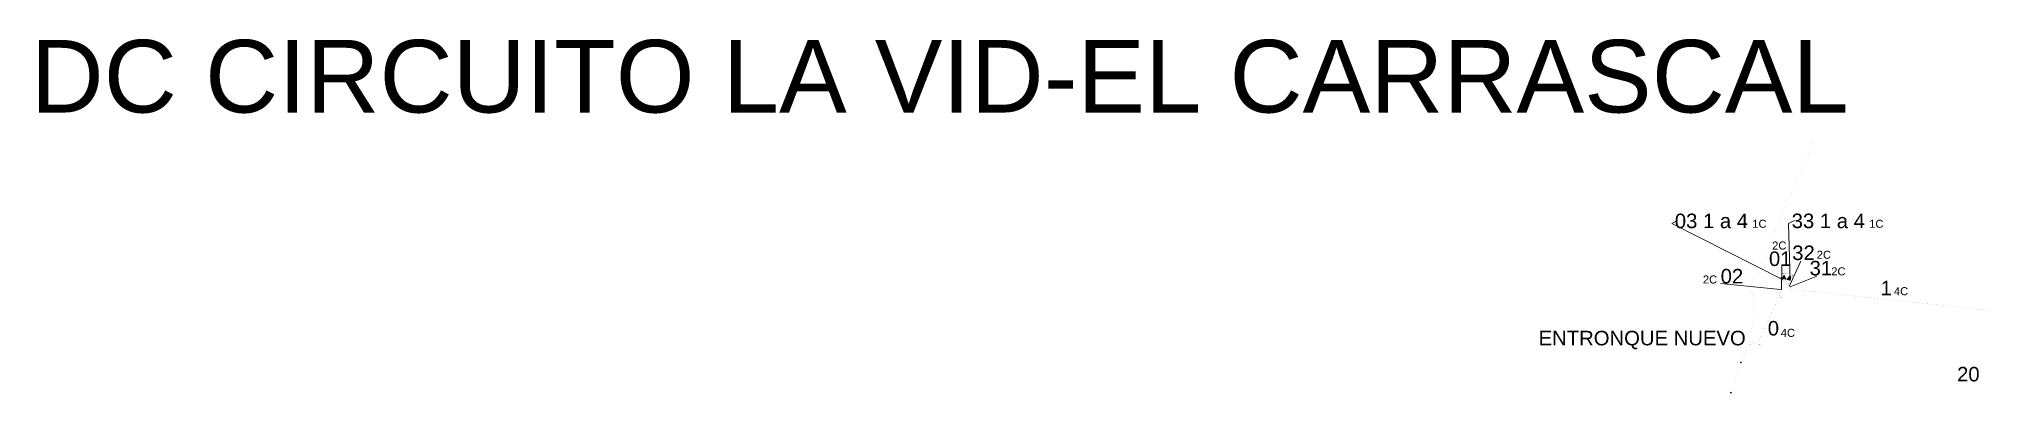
# Model space of a CAD drawing. Header units: metres. Extents: x 454908 to 510509, y 4717009 to 4730077.
# Drawn here: x 454908 to 479183, y 4719778 to 4724278 of the extents above; entities that cross this region are included whole.
import ezdxf
from ezdxf.enums import TextEntityAlignment as Align

# ---------------------------------------------------------------- set-up
doc = ezdxf.new("R2010")
doc.units = ezdxf.units.M
doc.header["$LTSCALE"] = 0.01
doc.header["$MEASUREMENT"] = 0
for name, color, linetype, lineweight in [('--PUNTOS NOTABLES', 7, 'Continuous', 0), ('-LINEAQ AUXILIAR', 252, 'Continuous', 0), ('ESVC TRAMO AEREO 1c', 1, 'Continuous', 0), ('ESVC TRAMO AEREO 2c', 100, 'Continuous', 0), ('ESVC TRAMO AEREO 4c', 182, 'Continuous', 0), ('ESVC TRAMO AEREO TEXTO', 1, 'Continuous', 0), ('LEAR TRAMOS AEREOS 1c', 2, 'Continuous', 0), ('LEAR TRAMOS AEREOS 2c', 62, 'Continuous', 0), ('LEAR TRAMOS AEREOS 4c', 6, 'Continuous', 0), ('LEAR TRAMOS AEREOS TEXTO', 2, 'Continuous', 0), ('LINEA LA VID-EL CARRASCAL EXISTENTE', 255, 'Continuous', 0), ('NUMERO CIRCUITOS', 6, 'Continuous', 0)]:
    doc.layers.add(name, color=color, linetype=linetype, lineweight=lineweight)
doc.styles.add('ROMANS', font='romans.shx')
doc.styles.add('SOLARIA 2', font='arial.ttf')

msp = doc.modelspace()

# ---------------------------------------------------------------- linework, layer by layer
at = {"layer": '--PUNTOS NOTABLES'}
for points in [[(476719.5, 4721328), (476700.415, 4721286.795)], [(476719.5, 4721328), (476713.371, 4721283.003)], [(476719.5, 4721328), (476740.244, 4721275.137)], [(476719.5, 4721328), (476727.287, 4721278.929)], [(476804.5, 4721307.5), (476754.16, 4721271.063)], [(476804.5, 4721307.5), (476767.116, 4721267.271)], [(476781.032, 4721263.197), (476804.5, 4721307.5)], [(476804.5, 4721307.5), (476793.988, 4721259.405)]]:
    msp.add_lwpolyline(points, dxfattribs=at)
at = {"layer": '-LINEAQ AUXILIAR'}
for p, q in [((476687.258, 4721143.068), (476690.425, 4721454.904)), ((476929.448, 4721501.76), (476781.464, 4721185.427)), ((475926.912, 4721222.891), (476673.821, 4721147.001)), ((477127.701, 4721312.312), (476794.901, 4721181.494))]:
    msp.add_line(p, q, dxfattribs=at)
for points in [[(476706.839, 4721268.334), (475315.544, 4721971.453), (475387.829, 4722007.256)], [(476793.988, 4721259.405), (476776.191, 4721971.453), (476848.476, 4722007.256)], [(476700.415, 4721286.795), (476655.723, 4721294.166)], [(476727.287, 4721278.929), (476655.723, 4721294.166)], [(476740.244, 4721275.137), (476655.723, 4721294.166)], [(476754.16, 4721271.063), (476792.651, 4721312.917)], [(476767.116, 4721267.271), (476792.651, 4721312.917)]]:
    msp.add_lwpolyline(points, dxfattribs=at)
at = {"layer": 'ESVC TRAMO AEREO 1c', "const_width": 0.5}
for points in [[(476692.847, 4721236.913), (476700.415, 4721286.795)], [(476692.847, 4721236.913), (476713.371, 4721283.003)], [(476719.719, 4721229.047), (476727.287, 4721278.929)], [(476719.719, 4721229.047), (476740.244, 4721275.137)]]:
    msp.add_lwpolyline(points, dxfattribs=at)
at = {"layer": 'ESVC TRAMO AEREO 2c', "const_width": 0.5}
for points in [[(476654.796, 4721057.088), (476692.847, 4721236.913)], [(476654.796, 4721057.088), (476719.719, 4721229.047)]]:
    msp.add_lwpolyline(points, dxfattribs=at)
at = {"layer": 'ESVC TRAMO AEREO 4c', "const_width": 0.5}
msp.add_lwpolyline([(476269.321, 4720506.063), (476386.177, 4720471.005), (476654.796, 4721057.088)], dxfattribs=at)
at = {"layer": 'LEAR TRAMOS AEREOS 1c', "const_width": 0.5}
for points in [[(476754.16, 4721271.063), (476746.591, 4721221.181)], [(476746.591, 4721221.181), (476767.116, 4721267.271)], [(476773.464, 4721213.315), (476781.032, 4721263.197)], [(476773.464, 4721213.315), (476793.988, 4721259.405)]]:
    msp.add_lwpolyline(points, dxfattribs=at)
at = {"layer": 'LEAR TRAMOS AEREOS 2c', "const_width": 0.5}
for points in [[(476746.591, 4721221.181), (476816.337, 4721149.673)], [(476816.337, 4721149.673), (476773.464, 4721213.315)]]:
    msp.add_lwpolyline(points, dxfattribs=at)
at = {"layer": 'LEAR TRAMOS AEREOS 4c', "const_width": 0.5}
msp.add_lwpolyline([(476816.337, 4721149.673), (479546.603, 4720857.846), (479826.908, 4720582.537)], dxfattribs=at)
at = {"layer": 'LINEA LA VID-EL CARRASCAL EXISTENTE', "linetype": 'Continuous'}
for p, q in [((476183.059, 4720234.089), (476191.921, 4720230.955)), ((476045.076, 4719862.444), (476053.915, 4719859.243))]:
    msp.add_line(p, q, dxfattribs=at)
at = {"layer": 'LINEA LA VID-EL CARRASCAL EXISTENTE', "const_width": 0.25}
msp.add_lwpolyline([(476020.09, 4719778), (476049.497, 4719860.846), (476187.49, 4720232.522), (476351.145, 4720779.606), (476312.498, 4721152.491), (477107.96, 4723049.845)], dxfattribs=at)
at = {"layer": 'LINEA LA VID-EL CARRASCAL EXISTENTE', "const_width": 2.16}
for points in [[(476187.08, 4720231.523, 1), (476187.9, 4720233.521, 1)], [(476049.087, 4719859.847, 1), (476049.907, 4719861.845, 1)]]:
    msp.add_lwpolyline(points, format="xyb", close=True, dxfattribs=at)

# ---------------------------------------------------------------- texts
at = {"layer": '--PUNTOS NOTABLES', "char_height": 8, "attachment_point": 1, "style": 'SOLARIA 2'}
for s, insert in [('P-006 A a D', (476703, 4721347.5)), ('P-005', (476655, 4721237.175)), ('P-004', (476717.5, 4721213.675)), ('P-001 A a D', (476802, 4721323.669)), ('P-003', (476666.5, 4721054.169)), ('P-001', (476278.5, 4720472)), ('P-002', (476392, 4720465.5))]:
    msp.add_mtext_dynamic_manual_height_columns(s, width=220.42992, gutter_width=4532.036, heights=[0], dxfattribs=dict(at, insert=insert))
at = {"layer": 'ESVC TRAMO AEREO TEXTO', "style": 'SOLARIA 2'}
for s, height, p in [('03 1 a 4', 181.2814, (475354.241, 4721913.536)), ('01', 181.2814, (476530.215, 4721440.656)), ('02', 181.2814, (475926.912, 4721222.891)), ('0', 181.281, (476515.74, 4720572.694))]:
    msp.add_text(s, height=height, dxfattribs=at).set_placement(p)
at = {"layer": 'LEAR TRAMOS AEREOS TEXTO', "style": 'SOLARIA 2'}
for s, height, p in [('33 1 a 4', 181.2814, (476814.888, 4721913.536)), ('32', 181.2814, (476821.608, 4721515.134)), ('31', 181.2814, (477038.489, 4721323.618)), ('1', 181.281, (477925.748, 4721075.606)), ('ENTRONQUE NUEVO', 181.28143, (473651.646, 4720449.873)), ('20', 181.2814, (478881.527, 4719999.492))]:
    msp.add_text(s, height=height, dxfattribs=at).set_placement(p)
at = {"layer": 'LINEA LA VID-EL CARRASCAL EXISTENTE', "style": 'SOLARIA 2'}
msp.add_text('DC CIRCUITO LA VID-EL CARRASCAL', height=906.40714, dxfattribs=at).set_placement((454804.47, 4723357.861))
at = {"layer": 'LINEA LA VID-EL CARRASCAL EXISTENTE', "style": 'ROMANS'}
for s, p in [('T.B2', (476177.662, 4720235.79)), ('T.B1', (476060.187, 4719856.129))]:
    msp.add_text(s, height=4.4, rotation=69.631407, dxfattribs=at).set_placement(p, align=Align.MIDDLE_CENTER)
at = {"layer": 'NUMERO CIRCUITOS', "style": 'SOLARIA 2'}
for s, p in [('1C', (476322.487, 4721918.254)), ('1C', (477783.134, 4721918.254)), ('2C', (476570.136, 4721646.346)), ('2C', (477127.795, 4721531.057)), ('2C', (477309.363, 4721323.991)), ('2C', (475704.867, 4721222.233)), ('4C', (478092.362, 4721076.181)), ('4C', (476677.674, 4720555.923))]:
    msp.add_text(s, height=100, dxfattribs=at).set_placement(p)

doc.saveas('drawing.dxf')
